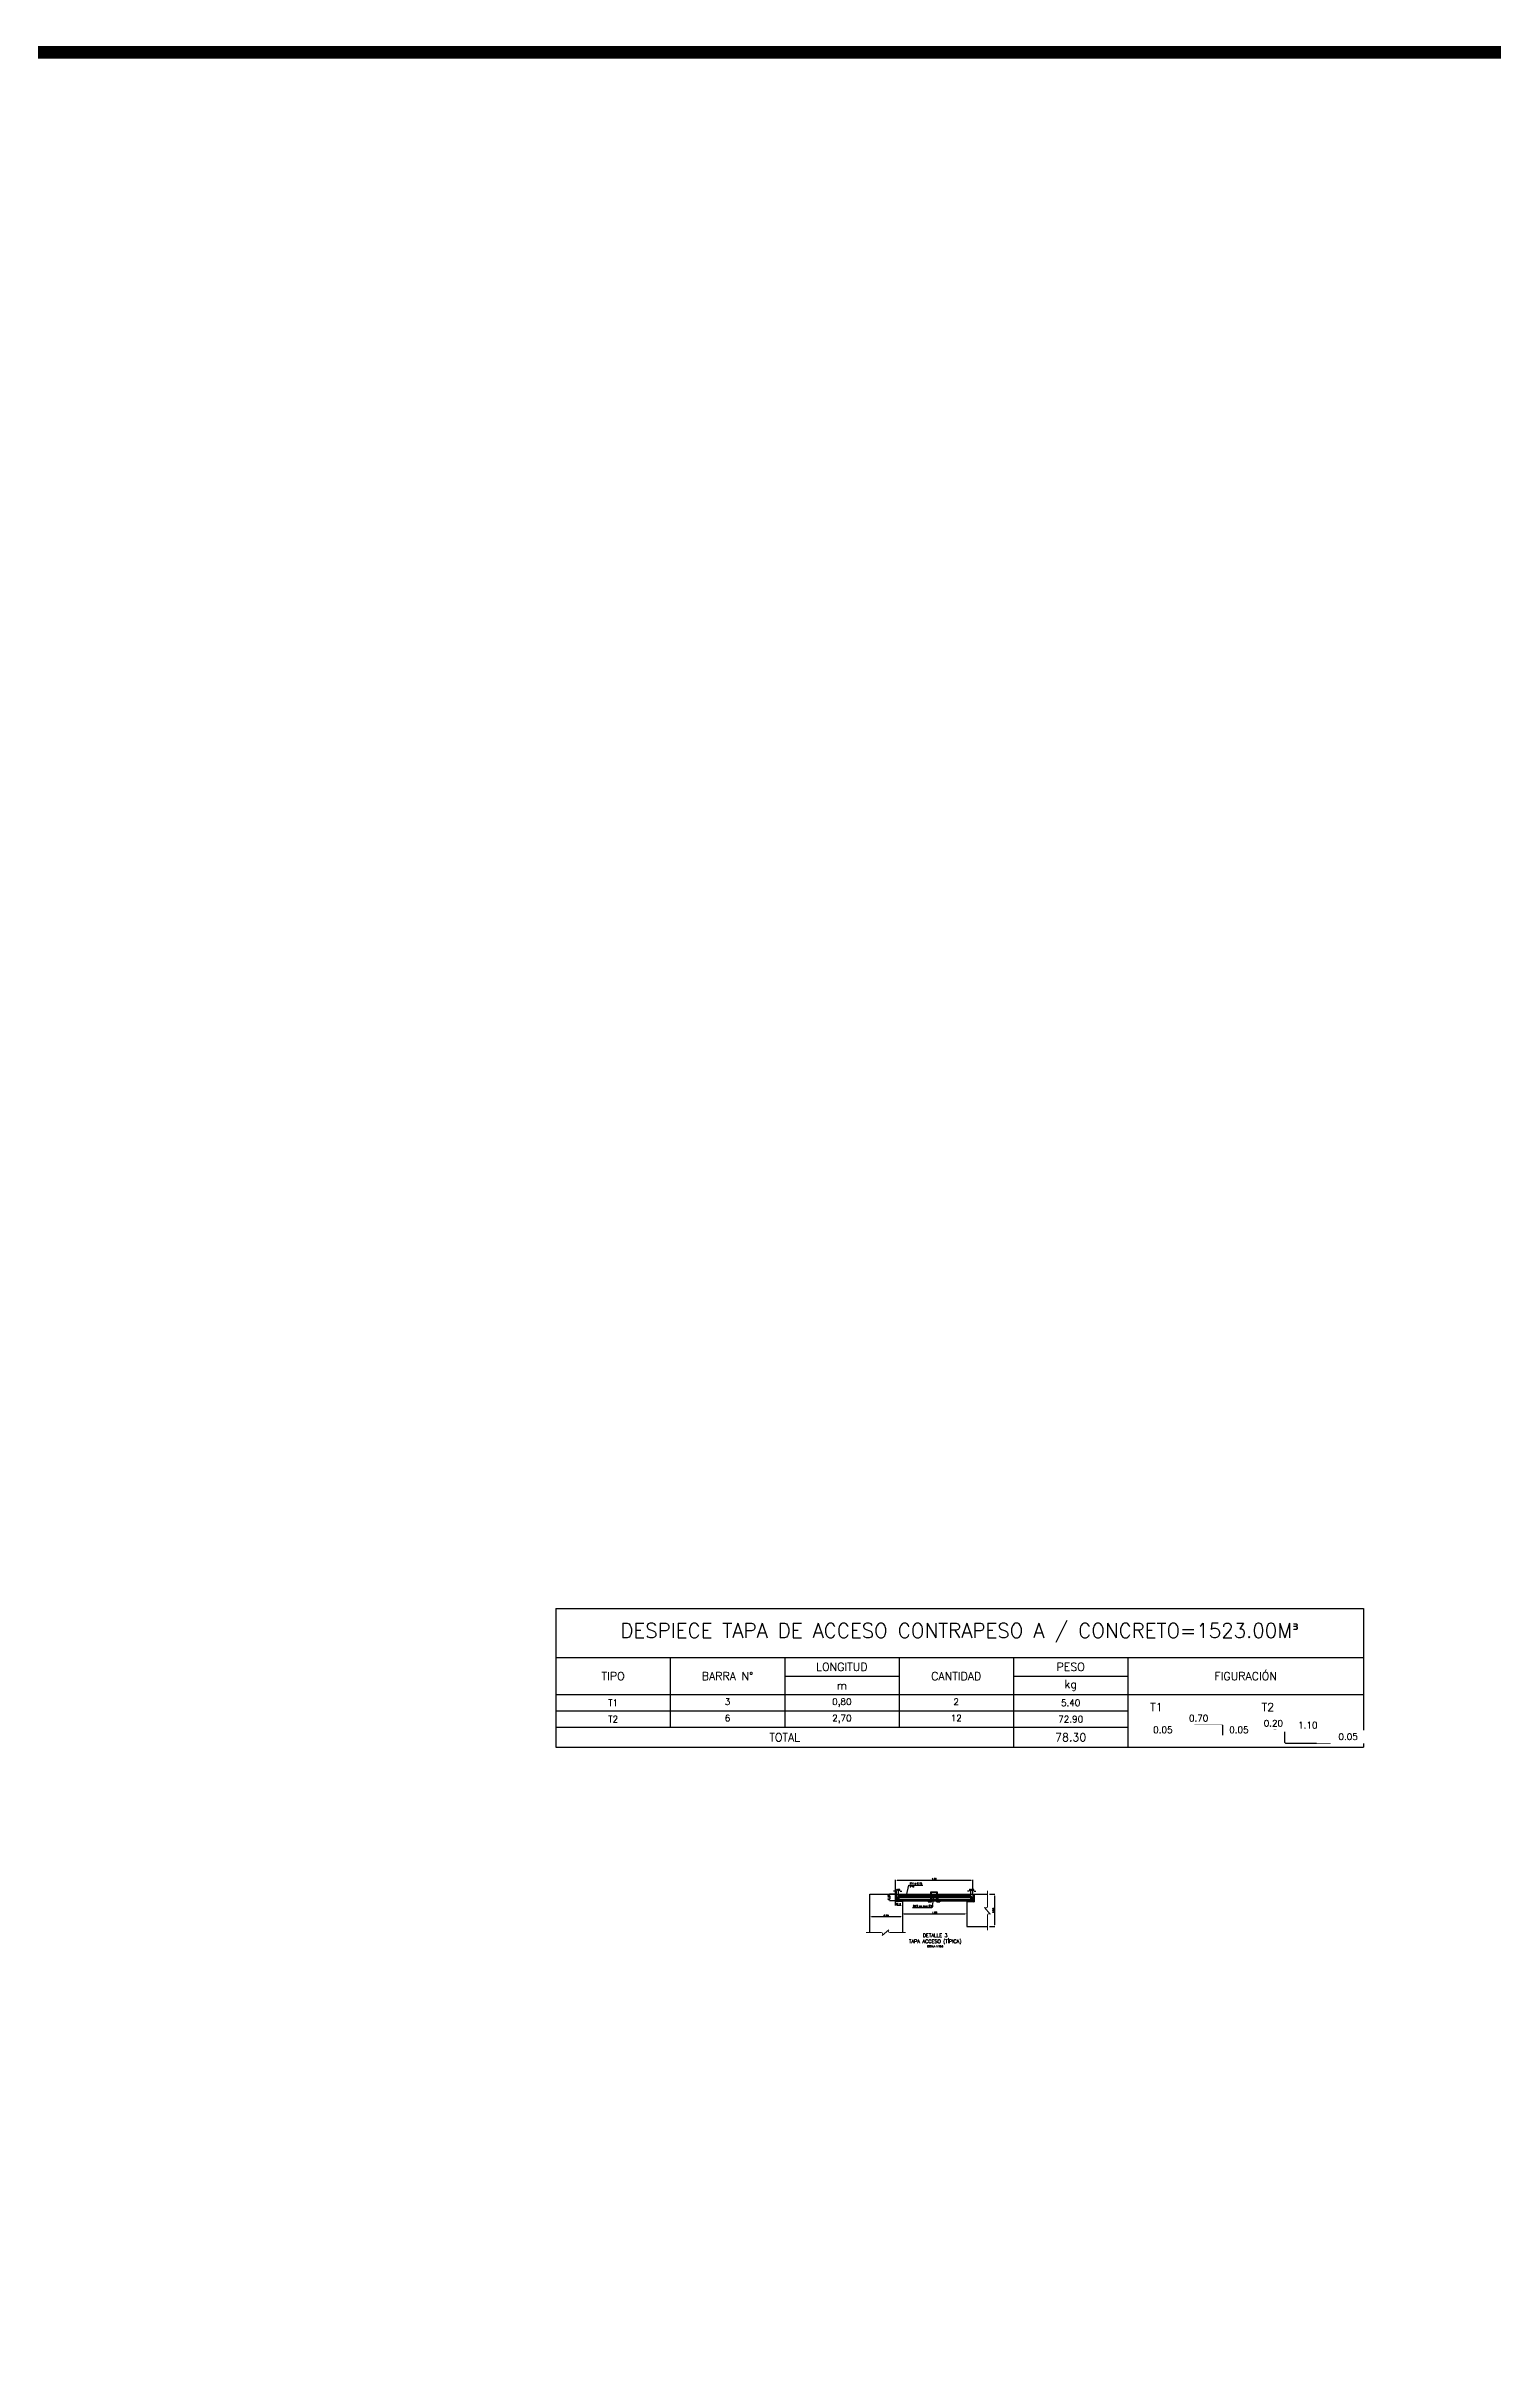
# Model space of a CAD drawing. Header units: metres. Extents: x 1080594 to 1081411, y 976871 to 977162.
# Drawn here: x 1080722.97 to 1080745.41, y 977117.82 to 977153.33 of the extents above; entities that cross this region are included whole.
import ezdxf

# ---------------------------------------------------------------- set-up
doc = ezdxf.new("R2010")
doc.units = ezdxf.units.M
doc.header["$LTSCALE"] = 25.4
for name, color, linetype in [('00COTA-CONTRAPESO', 1, 'Continuous'), ('01TEXTOS', 3, 'Continuous'), ('CIV0301', 3, 'Continuous'), ('DIMCONTRAPESO', 1, 'Continuous'), ('EST', 150, 'Continuous'), ('REGL100', 4, 'Continuous'), ('REGL175', 7, 'Continuous'), ('SOLIDOS', 9, 'Continuous')]:
    doc.layers.add(name, color=color, linetype=linetype)
for name, color, linetype, lineweight in [('01HATCHS', 252, 'Continuous', 18), ('CIV030T', 3, 'Continuous', 25), ('Concreto', 3, 'Continuous', 30), ('COTA', 1, 'Continuous', 30), ('Lineas de corte', 7, 'Continuous', 20), ('R80', 3, 'Continuous', 30), ('REFUERZO', 210, 'Continuous', 40)]:
    doc.layers.add(name, color=color, linetype=linetype, lineweight=lineweight)
doc.styles.add('INTEINSA_Romans', font='ROMANS.shx')
doc.styles.add('romans', font='romans.shx')
doc.dimstyles.new('Copy 12.5', dxfattribs={"dimscale": 0, "dimtxt": 0.025, "dimasz": 0.025, "dimexe": 0.005, "dimexo": 0.005, "dimgap": 0.005, "dimtad": 1, "dimzin": 0, "dimdsep": 46, "dimtxsty": 'romans', "dimcen": 0.025, "dimclrd": 1, "dimclre": 1, "dimclrt": 3, "dimaunit": 1, "dimadec": 3, "dimazin": 0, "dimtfac": 1, "dimtix": 1, "dimtofl": 0, "dimtmove": 1, "dimatfit": 3, "dimfxl": 1, "dimtolj": 1, "dimtzin": 0, "dimarcsym": 0})
pattern_1 = [(45, (1080737.008165, 977131.431748), (-0.013470384, 0.013470384), []), (45, (1080737.017145, 977131.431748), (-0.013470384, 0.013470384), [])]
pattern_2 = [(135, (1080736.49862, 977131.431748), (0.013470384, 0.013470384), []), (135, (1080736.48964, 977131.431748), (0.013470384, 0.013470384), [])]

# ---------------------------------------------------------------- blocks, each defined once
blk = doc.blocks.new('*D995')
at = {"layer": '00COTA-CONTRAPESO', "color": 1, "lineweight": -2, "transparency": 16777216}
for p, q in [((1080736.139, 977124.747), (1080736.114, 977124.747)), ((1080736.164, 977124.702), (1080736.164, 977124.752)), ((1080736.194, 977124.672), (1080736.194, 977124.752)), ((1080736.219, 977124.747), (1080736.244, 977124.747))]:
    blk.add_line(p, q, dxfattribs=at)
at = {"layer": '00COTA-CONTRAPESO', "color": 1, "transparency": 16777216}
for points in [[(1080736.139, 977124.751), (1080736.139, 977124.743), (1080736.164, 977124.747)], [(1080736.219, 977124.751), (1080736.219, 977124.743), (1080736.194, 977124.747)]]:
    blk.add_solid(points, dxfattribs=at)
at = {"layer": 'Defpoints', "color": 0, "transparency": 16777216}
for p in [(1080736.194, 977124.747), (1080736.164, 977124.697), (1080736.194, 977124.667)]:
    blk.add_point(p, dxfattribs=at)
at = {"layer": '00COTA-CONTRAPESO', "color": 3, "transparency": 16777216, "insert": (1080736.179, 977124.765), "char_height": 0.025, "attachment_point": 5, "style": 'romans'}
blk.add_mtext('\\A1;0.03', dxfattribs=at)
blk = doc.blocks.new('*D996')
at = {"layer": '00COTA-CONTRAPESO', "color": 1, "lineweight": -2, "transparency": 16777216}
for p, q in [((1080737.288, 977124.747), (1080737.263, 977124.747)), ((1080737.313, 977124.672), (1080737.313, 977124.752)), ((1080737.343, 977124.702), (1080737.343, 977124.752)), ((1080737.368, 977124.747), (1080737.393, 977124.747))]:
    blk.add_line(p, q, dxfattribs=at)
at = {"layer": '00COTA-CONTRAPESO', "color": 1, "transparency": 16777216}
for points in [[(1080737.288, 977124.751), (1080737.288, 977124.743), (1080737.313, 977124.747)], [(1080737.368, 977124.751), (1080737.368, 977124.743), (1080737.343, 977124.747)]]:
    blk.add_solid(points, dxfattribs=at)
at = {"layer": 'Defpoints', "color": 0, "transparency": 16777216}
for p in [(1080737.343, 977124.747), (1080737.313, 977124.667), (1080737.343, 977124.697)]:
    blk.add_point(p, dxfattribs=at)
at = {"layer": '00COTA-CONTRAPESO', "color": 3, "transparency": 16777216, "insert": (1080737.328, 977124.765), "char_height": 0.025, "attachment_point": 5, "style": 'romans'}
blk.add_mtext('\\A1;0.03', dxfattribs=at)
blk = doc.blocks.new('*D516')
at = {"layer": '00COTA-CONTRAPESO', "color": 1, "lineweight": -2, "transparency": 16777216}
for p, q in [((1080737.604, 977124.697), (1080737.687, 977124.697)), ((1080737.682, 977124.672), (1080737.682, 977124.222)), ((1080737.604, 977124.197), (1080737.687, 977124.197))]:
    blk.add_line(p, q, dxfattribs=at)
at = {"layer": '00COTA-CONTRAPESO', "color": 1, "transparency": 16777216}
for points in [[(1080737.678, 977124.672), (1080737.686, 977124.672), (1080737.682, 977124.697)], [(1080737.678, 977124.222), (1080737.686, 977124.222), (1080737.682, 977124.197)]]:
    blk.add_solid(points, dxfattribs=at)
at = {"layer": 'Defpoints', "color": 0, "transparency": 16777216}
for p in [(1080737.599, 977124.697), (1080737.599, 977124.197), (1080737.682, 977124.197)]:
    blk.add_point(p, dxfattribs=at)
at = {"layer": '00COTA-CONTRAPESO', "color": 3, "transparency": 16777216, "insert": (1080737.665, 977124.447), "char_height": 0.025, "attachment_point": 5, "rotation": 90, "style": 'romans'}
blk.add_mtext('\\A1;0.50', dxfattribs=at)
blk = doc.blocks.new('*D997')
at = {"layer": '00COTA-CONTRAPESO', "color": 1, "lineweight": -2, "transparency": 16777216}
for p, q in [((1080736.146, 977124.702), (1080736.146, 977124.919)), ((1080736.171, 977124.914), (1080737.318, 977124.914)), ((1080737.343, 977124.702), (1080737.343, 977124.919))]:
    blk.add_line(p, q, dxfattribs=at)
at = {"layer": '00COTA-CONTRAPESO', "color": 1, "transparency": 16777216}
for points in [[(1080736.171, 977124.919), (1080736.171, 977124.91), (1080736.146, 977124.914)], [(1080737.318, 977124.919), (1080737.318, 977124.91), (1080737.343, 977124.914)]]:
    blk.add_solid(points, dxfattribs=at)
at = {"layer": 'Defpoints', "color": 0, "transparency": 16777216}
for p in [(1080737.343, 977124.914), (1080736.146, 977124.697), (1080737.343, 977124.697)]:
    blk.add_point(p, dxfattribs=at)
at = {"layer": '00COTA-CONTRAPESO', "color": 3, "transparency": 16777216, "insert": (1080736.744, 977124.932), "char_height": 0.025, "attachment_point": 5, "style": 'romans'}
blk.add_mtext('\\A1;1.20', dxfattribs=at)
blk = doc.blocks.new('lc12.5')
at = {"layer": 'Lineas de corte', "color": 2}
for p, q in [((1080498.708, 976995.732), (1080498.474, 976995.733)), ((1080498.827, 976995.776), (1080498.725, 976995.688)), ((1080499.084, 976995.731), (1080498.844, 976995.732))]:
    blk.add_line(p, q, dxfattribs=at)
for centre, start, end in [((1080498.707, 976995.706), 314.9479, 87.0339), ((1080498.845, 976995.758), 134.9479, 267.0339)]:
    blk.add_arc(centre, 0.0259, start, end, dxfattribs=at)
blk = doc.blocks.new('*D998')
at = {"layer": '00COTA-CONTRAPESO', "color": 1, "lineweight": -2, "transparency": 16777216}
blk.add_line((1080736.228, 977124.347), (1080735.775, 977124.347), dxfattribs=at)
at = {"layer": '00COTA-CONTRAPESO', "color": 1, "transparency": 16777216}
for points in [[(1080735.775, 977124.351), (1080735.775, 977124.343), (1080735.75, 977124.347)], [(1080736.228, 977124.351), (1080736.228, 977124.343), (1080736.253, 977124.347)]]:
    blk.add_solid(points, dxfattribs=at)
at = {"layer": 'Defpoints', "color": 0, "transparency": 16777216}
for p in [(1080735.75, 977124.347), (1080735.75, 977124.347), (1080736.253, 977124.347)]:
    blk.add_point(p, dxfattribs=at)
at = {"layer": '00COTA-CONTRAPESO', "color": 3, "transparency": 16777216, "insert": (1080736.002, 977124.365), "char_height": 0.025, "attachment_point": 5, "style": 'romans'}
blk.add_mtext('\\A1;0.50', dxfattribs=at)
blk = doc.blocks.new('*D517')
at = {"layer": '00COTA-CONTRAPESO', "color": 1, "lineweight": -2, "transparency": 16777216}
for p, q in [((1080736.253, 977124.394), (1080736.253, 977124.388)), ((1080736.278, 977124.393), (1080737.228, 977124.393)), ((1080737.253, 977124.394), (1080737.253, 977124.388))]:
    blk.add_line(p, q, dxfattribs=at)
at = {"layer": '00COTA-CONTRAPESO', "color": 1, "transparency": 16777216}
for points in [[(1080736.278, 977124.397), (1080736.278, 977124.389), (1080736.253, 977124.393)], [(1080737.228, 977124.397), (1080737.228, 977124.389), (1080737.253, 977124.393)]]:
    blk.add_solid(points, dxfattribs=at)
at = {"layer": 'Defpoints', "color": 0, "transparency": 16777216}
for p in [(1080736.253, 977124.399), (1080737.253, 977124.399), (1080737.253, 977124.393)]:
    blk.add_point(p, dxfattribs=at)
at = {"layer": '00COTA-CONTRAPESO', "color": 3, "transparency": 16777216, "insert": (1080736.753, 977124.411), "char_height": 0.025, "attachment_point": 5, "style": 'romans'}
blk.add_mtext('\\A1;1.00', dxfattribs=at)
blk = doc.blocks.new('*D999')
at = {"layer": '00COTA-CONTRAPESO', "color": 1, "lineweight": -2, "transparency": 16777216}
for p, q in [((1080736.159, 977124.697), (1080736.055, 977124.697)), ((1080736.159, 977124.597), (1080736.055, 977124.597)), ((1080736.06, 977124.672), (1080736.06, 977124.622))]:
    blk.add_line(p, q, dxfattribs=at)
at = {"layer": '00COTA-CONTRAPESO', "color": 1, "transparency": 16777216}
for points in [[(1080736.056, 977124.672), (1080736.064, 977124.672), (1080736.06, 977124.697)], [(1080736.056, 977124.622), (1080736.064, 977124.622), (1080736.06, 977124.597)]]:
    blk.add_solid(points, dxfattribs=at)
at = {"layer": 'Defpoints', "color": 0, "transparency": 16777216}
for p in [(1080736.06, 977124.597), (1080736.164, 977124.697), (1080736.164, 977124.597)]:
    blk.add_point(p, dxfattribs=at)
at = {"layer": '00COTA-CONTRAPESO', "color": 3, "transparency": 16777216, "insert": (1080736.042, 977124.647), "char_height": 0.025, "attachment_point": 5, "rotation": 90, "style": 'romans'}
blk.add_mtext('\\A1;0.10', dxfattribs=at)
blk = doc.blocks.new('*D1042')
at = {"layer": '00COTA-CONTRAPESO', "color": 1, "lineweight": -2, "transparency": 16777216}
for p, q in [((1080736.14, 977124.575), (1080736.14, 977124.523)), ((1080736.165, 977124.528), (1080736.228, 977124.528)), ((1080736.253, 977124.567), (1080736.253, 977124.523))]:
    blk.add_line(p, q, dxfattribs=at)
at = {"layer": '00COTA-CONTRAPESO', "color": 1, "transparency": 16777216}
for points in [[(1080736.165, 977124.532), (1080736.165, 977124.523), (1080736.14, 977124.528)], [(1080736.228, 977124.532), (1080736.228, 977124.523), (1080736.253, 977124.528)]]:
    blk.add_solid(points, dxfattribs=at)
at = {"layer": 'Defpoints', "color": 0, "transparency": 16777216}
for p in [(1080736.14, 977124.58), (1080736.253, 977124.572), (1080736.253, 977124.528)]:
    blk.add_point(p, dxfattribs=at)
at = {"layer": '00COTA-CONTRAPESO', "color": 3, "transparency": 16777216, "insert": (1080736.197, 977124.545), "char_height": 0.025, "attachment_point": 5, "style": 'romans'}
blk.add_mtext('\\A1;0.11', dxfattribs=at)
blk = doc.blocks.new('*T759')
at = {"color": 5, "linetype": 'ByBlock', "lineweight": -2, "transparency": 16777216}
for p, q in [((0, 0), (12.52, 0)), ((0, 0), (0, -2.153)), ((12.52, 0), (12.52, -2.153)), ((0, -0.763), (12.52, -0.763)), ((1.773, -0.763), (1.773, -1.336)), ((3.547, -0.763), (3.547, -1.336)), ((3.547, -1.05), (5.32, -1.05)), ((5.32, -0.763), (5.32, -1.336)), ((7.093, -0.763), (7.093, -1.336)), ((7.093, -1.05), (8.866, -1.05)), ((8.866, -0.763), (8.866, -1.336)), ((0, -1.336), (12.52, -1.336)), ((0, -1.843), (8.866, -1.843)), ((7.093, -1.843), (7.093, -2.153)), ((0, -2.153), (12.52, -2.153))]:
    blk.add_line(p, q, dxfattribs=at)
at = {"color": 2, "linetype": 'ByBlock', "lineweight": -2, "transparency": 16777216}
for p, q in [((1.773, -1.336), (1.773, -1.843)), ((3.547, -1.336), (3.547, -1.843)), ((5.32, -1.336), (5.32, -1.843)), ((7.093, -1.336), (7.093, -1.843)), ((8.866, -1.336), (8.866, -2.153)), ((0, -1.59), (8.866, -1.59))]:
    blk.add_line(p, q, dxfattribs=at)
at = {"color": 7, "transparency": 16777216, "insert": (6.26, -0.381), "char_height": 0.225, "width": 12.39997, "attachment_point": 5, "style": 'romans'}
blk.add_mtext('DESPIECE TAPA DE ACCESO CONTRAPESO A / CONCRETO=1523.00M{\\fISOCPEUR|b0|i0|c0|p34;³}', dxfattribs=at)
at = {"color": 4, "transparency": 16777216, "char_height": 0.125, "attachment_point": 5, "style": 'romans'}
for s, insert, width in [('TIPO', (0.887, -1.05), 1.65325), ('BARRA N°', (2.66, -1.05), 1.65325), ('LONGITUD', (4.433, -0.906), 1.65325), ('CANTIDAD', (6.206, -1.05), 1.65325), ('PESO', (7.98, -0.906), 1.65325), ('FIGURACIÓN', (10.693, -1.05), 3.53371), ('m', (4.433, -1.193), 1.65325), ('kg', (7.98, -1.193), 1.65325), ('TOTAL', (3.547, -1.998), 6.97301), ('78.30', (7.98, -1.998), 1.65325)]:
    blk.add_mtext(s, dxfattribs=dict(at, insert=insert, width=width))
at = {"color": 3, "transparency": 16777216, "char_height": 0.1, "width": 1.65325, "style": 'romans'}
for s, insert, attachment_point in [('T1', (0.887, -1.463), 5), ('3', (2.66, -1.396), 2), ('0,80', (4.433, -1.396), 2), ('2', (6.206, -1.396), 2), ('5.40', (7.98, -1.463), 5), ('T2', (0.887, -1.716), 5), ('6', (2.66, -1.65), 2), ('2,70', (4.433, -1.65), 2), ('12', (6.206, -1.65), 2), ('72.90', (7.98, -1.716), 5)]:
    blk.add_mtext(s, dxfattribs=dict(at, insert=insert, attachment_point=attachment_point))

msp = doc.modelspace()

# ---------------------------------------------------------------- hatches: boundary and pattern name
at = {"layer": '01HATCHS'}
h = msp.add_hatch(dxfattribs=at)
h.set_pattern_fill('ANSI32', color=256, scale=0.002, style=0)
h.set_pattern_definition(pattern_2)
h.paths.add_polyline_path([(1080736.140393, 977124.697117), (1080736.145893, 977124.697117), (1080736.145893, 977124.579508), (1080736.140393, 977124.579508)])
h = msp.add_hatch(dxfattribs=at)
h.set_pattern_fill('ANSI32', color=256, scale=0.002, angle=270, style=0)
h.set_pattern_definition([(225, (1080736.49862, 977131.431748), (-0.013470384, 0.013470384), []), (225, (1080736.49862, 977131.422768), (-0.013470384, 0.013470384), [])])
h.paths.add_polyline_path([(1080736.163893, 977124.602617), (1080736.253239, 977124.602617), (1080736.253239, 977124.597117), (1080736.163893, 977124.597117)])
h.paths.add_polyline_path([(1080736.145893, 977124.589617), (1080736.253393, 977124.589617), (1080736.253393, 977124.584117), (1080736.145893, 977124.584117)])
h = msp.add_hatch(dxfattribs=at)
h.set_pattern_fill('ANSI32', color=256, scale=0.002, style=0)
h.set_pattern_definition(pattern_2)
h.paths.add_polyline_path([(1080736.158393, 977124.697117), (1080736.163893, 977124.697117), (1080736.163893, 977124.592474), (1080736.158393, 977124.592474)])
h = msp.add_hatch(dxfattribs=at)
h.set_pattern_fill('ANSI32', color=256, scale=0.002, angle=270, style=0)
h.set_pattern_definition([(315, (1080737.008165, 977131.431748), (0.013470384, 0.013470384), []), (315, (1080737.008165, 977131.422768), (0.013470384, 0.013470384), [])])
h.paths.add_polyline_path([(1080737.342893, 977124.602617), (1080737.252181, 977124.602617), (1080737.252181, 977124.597117), (1080737.342893, 977124.597117)])
h.paths.add_polyline_path([(1080737.360893, 977124.589617), (1080737.252288, 977124.589617), (1080737.252288, 977124.584117), (1080737.360893, 977124.584117)])
h = msp.add_hatch(dxfattribs=at)
h.set_pattern_fill('ANSI32', color=256, scale=0.002, style=0)
h.set_pattern_definition(pattern_1)
h.paths.add_polyline_path([(1080737.348393, 977124.697117), (1080737.342893, 977124.697117), (1080737.342893, 977124.592474), (1080737.348393, 977124.592474)])
h = msp.add_hatch(dxfattribs=at)
h.set_pattern_fill('ANSI32', color=256, scale=0.002, style=0)
h.set_pattern_definition(pattern_1)
h.paths.add_polyline_path([(1080737.366393, 977124.697117), (1080737.360893, 977124.697117), (1080737.360893, 977124.579508), (1080737.366393, 977124.579508)])
at = {"layer": 'SOLIDOS'}
for points in [[(1080736.145893, 977124.579508), (1080736.145893, 977124.584117), (1080736.150501, 977124.584117)], [(1080736.163893, 977124.592508), (1080736.163893, 977124.597117), (1080736.168501, 977124.597117)], [(1080736.704393, 977124.585117), (1080736.704393, 977124.597117), (1080736.704393, 977124.721117, -0.414213562), (1080736.710393, 977124.727117), (1080736.778393, 977124.727117, -0.414213562), (1080736.784393, 977124.721117), (1080736.784393, 977124.597117), (1080736.784393, 977124.585117, 0.414213562), (1080736.792393, 977124.577117), (1080736.834393, 977124.577117), (1080736.834393, 977124.586617), (1080736.801893, 977124.586617, -0.414213562), (1080736.793893, 977124.594617), (1080736.793893, 977124.597117), (1080736.793893, 977124.730617, 0.414213562), (1080736.787893, 977124.736617), (1080736.700893, 977124.736617, 0.414213562), (1080736.694893, 977124.730617), (1080736.694893, 977124.594617, -0.414213562), (1080736.686893, 977124.586617), (1080736.654393, 977124.586617), (1080736.654393, 977124.577117), (1080736.696393, 977124.577117, 0.414213562)], [(1080737.342893, 977124.592508), (1080737.342893, 977124.597117), (1080737.338284, 977124.597117)], [(1080737.360893, 977124.579508), (1080737.360893, 977124.584117), (1080737.356284, 977124.584117)]]:
    msp.add_hatch(color=252, dxfattribs=at).paths.add_polyline_path(points)

# ---------------------------------------------------------------- linework, layer by layer
at = {"layer": 'CIV0301'}
for p, q in [((1080736.654393, 977124.586617), (1080736.654393, 977124.577117)), ((1080736.654393, 977124.577117), (1080736.696393, 977124.577117)), ((1080736.704393, 977124.585117), (1080736.704393, 977124.597117)), ((1080736.834393, 977124.586617), (1080736.834393, 977124.577117))]:
    msp.add_line(p, q, dxfattribs=at)
for points in [[(1080736.654393, 977124.586617), (1080736.686893, 977124.586617, 0.414213562), (1080736.694893, 977124.594617), (1080736.694893, 977124.730617, -0.414213562), (1080736.700893, 977124.736617), (1080736.787893, 977124.736617, -0.414213562), (1080736.793893, 977124.730617), (1080736.793893, 977124.597117)], [(1080736.704393, 977124.597117), (1080736.704393, 977124.721117, -0.414213562), (1080736.710393, 977124.727117), (1080736.778393, 977124.727117, -0.414213562), (1080736.784393, 977124.721117), (1080736.784393, 977124.597117)], [(1080736.784393, 977124.597117), (1080736.784393, 977124.585117, 0.414213562), (1080736.792393, 977124.577117), (1080736.834393, 977124.577117)], [(1080736.793893, 977124.597117), (1080736.793893, 977124.594617, 0.414213562), (1080736.801893, 977124.586617), (1080736.834393, 977124.586617)]]:
    msp.add_lwpolyline(points, format="xyb", dxfattribs=at)
msp.add_arc((1080736.696393, 977124.585117), 0.008, 270, 0, dxfattribs=at)
at = {"layer": 'CIV030T'}
for p, q in [((1080736.140393, 977124.697117), (1080736.140393, 977124.579508)), ((1080736.145893, 977124.579508), (1080736.140393, 977124.579508)), ((1080736.145893, 977124.697117), (1080736.145893, 977124.579508)), ((1080736.253393, 977124.589617), (1080736.145893, 977124.589617)), ((1080736.253393, 977124.584117), (1080736.145893, 977124.584117)), ((1080736.158393, 977124.697117), (1080736.158393, 977124.592474)), ((1080736.163893, 977124.592474), (1080736.158393, 977124.592474)), ((1080736.163893, 977124.697117), (1080736.163893, 977124.592474)), ((1080736.253239, 977124.602617), (1080736.163893, 977124.602617)), ((1080736.253239, 977124.602617), (1080736.253239, 977124.597117)), ((1080736.694893, 977124.594617), (1080736.694893, 977124.597117)), ((1080737.252288, 977124.589617), (1080737.360893, 977124.589617)), ((1080737.252288, 977124.584117), (1080737.360893, 977124.584117)), ((1080737.342893, 977124.697117), (1080737.342893, 977124.592474)), ((1080737.342893, 977124.592474), (1080737.348393, 977124.592474)), ((1080737.348393, 977124.697117), (1080737.348393, 977124.592474)), ((1080737.360893, 977124.697117), (1080737.360893, 977124.579508)), ((1080737.360893, 977124.579508), (1080737.366393, 977124.579508)), ((1080737.366393, 977124.697117), (1080737.366393, 977124.579508))]:
    msp.add_line(p, q, dxfattribs=at)
msp.add_lwpolyline([(1080737.342893, 977124.602617), (1080737.252181, 977124.602617), (1080737.252181, 977124.597117)], dxfattribs=at)
at = {"layer": 'Concreto'}
for p, q in [((1080736.253393, 977124.589617), (1080736.253393, 977124.105002)), ((1080736.704393, 977124.697117), (1080736.784393, 977124.697117)), ((1080736.704393, 977124.597117), (1080736.784393, 977124.597117)), ((1080737.360893, 977124.697117), (1080737.572862, 977124.697117))]:
    msp.add_line(p, q, dxfattribs=at)
for points in [[(1080735.750393, 977124.105199), (1080735.750393, 977124.697117), (1080736.145893, 977124.697117)], [(1080736.158393, 977124.697117), (1080736.602893, 977124.697117), (1080737.348393, 977124.697117)], [(1080736.163893, 977124.597117), (1080736.602893, 977124.597117), (1080737.342893, 977124.597117)], [(1080736.686691, 977124.697117), (1080736.686691, 977124.597117)], [(1080736.711691, 977124.697117), (1080736.711691, 977124.597117)], [(1080736.777094, 977124.697117), (1080736.777094, 977124.597117)], [(1080736.802094, 977124.697117), (1080736.802094, 977124.597117)], [(1080737.252288, 977124.589617), (1080737.252288, 977124.196563), (1080737.572665, 977124.196563)]]:
    msp.add_lwpolyline(points, dxfattribs=at)
at = {"layer": 'COTA', "const_width": 0.2}
msp.add_lwpolyline([(1080619.797527, 977153.234077), (1081240.811784, 977153.234077), (1081240.811784, 976870.940986), (1080619.797527, 976870.940986)], close=True, dxfattribs=at)
at = {"layer": 'EST', "transparency": 33554687}
for p, q in [((1080742.013604, 977127.254691), (1080742.875864, 977127.254691)), ((1080742.176967, 977127.410076), (1080742.176967, 977127.065384)), ((1080742.905028, 977127.225526), (1080742.905028, 977127.065384)), ((1080742.206132, 977127.036219), (1080742.875864, 977127.036219))]:
    msp.add_line(p, q, dxfattribs=at)
for centre, start, end in [((1080742.206132, 977127.225526), 90, 180), ((1080742.875864, 977127.225526), 0, 90), ((1080742.206132, 977127.065384), 180, 270), ((1080742.875864, 977127.065384), 270, 0)]:
    msp.add_arc(centre, 0.029165, start, end, dxfattribs=at)
at = {"layer": 'REFUERZO'}
for p, q in [((1080736.182159, 977124.657745), (1080737.324626, 977124.657745)), ((1080736.182159, 977124.657745), (1080736.182159, 977124.607745)), ((1080736.193893, 977124.667117), (1080736.193893, 977124.627117)), ((1080736.203893, 977124.677117), (1080736.602893, 977124.677117)), ((1080736.203893, 977124.617117), (1080736.602893, 977124.617117)), ((1080736.602893, 977124.677117), (1080737.302893, 977124.677117)), ((1080736.602893, 977124.617117), (1080737.302893, 977124.617117)), ((1080736.704393, 977124.677117), (1080736.784393, 977124.677117)), ((1080736.704393, 977124.617117), (1080736.784393, 977124.617117)), ((1080737.312893, 977124.667117), (1080737.312893, 977124.627117)), ((1080737.324626, 977124.657745), (1080737.324626, 977124.607745))]:
    msp.add_line(p, q, dxfattribs=at)
at = {"layer": 'REFUERZO', "const_width": 0.005384}
for points in [[(1080736.203762, 977124.670575, 1), (1080736.209768, 977124.670575, 1)], [(1080736.203762, 977124.624011, 1), (1080736.209768, 977124.624011, 1)], [(1080736.73573, 977124.647946, 1), (1080736.741736, 977124.647946, 1)], [(1080737.303024, 977124.670575, -1), (1080737.297018, 977124.670575, -1)], [(1080737.303024, 977124.624011, -1), (1080737.297018, 977124.624011, -1)]]:
    msp.add_lwpolyline(points, format="xyb", close=True, dxfattribs=at)
at = {"layer": 'REFUERZO'}
for centre, start, end in [((1080736.203893, 977124.667117), 90, 180), ((1080736.203893, 977124.627117), 180, 270), ((1080737.302893, 977124.667117), 0, 90), ((1080737.302893, 977124.627117), 270, 0)]:
    msp.add_arc(centre, 0.01, start, end, dxfattribs=at)
at = {"layer": 'SOLIDOS', "color": 252}
for p, q in [((1080736.150501, 977124.584117), (1080736.145893, 977124.579508)), ((1080736.168501, 977124.597117), (1080736.163893, 977124.592508)), ((1080737.338284, 977124.597117), (1080737.342893, 977124.592508)), ((1080737.356284, 977124.584117), (1080737.360893, 977124.579508))]:
    msp.add_line(p, q, dxfattribs=at)

# ---------------------------------------------------------------- block references
msp.add_blockref('*T759', (1080730.881973, 977129.125877))
at = {"layer": 'DIMCONTRAPESO', "rotation": 90}
msp.add_blockref('lc12.5', (2057733.304274, -103374.336035), dxfattribs=at)
at = {"layer": 'DIMCONTRAPESO'}
msp.add_blockref('lc12.5', (237.215532, 128.371418), dxfattribs=at)

# ---------------------------------------------------------------- texts
at = {"layer": '01TEXTOS', "char_height": 0.025, "width": 0.31028102, "attachment_point": 1, "style": 'romans'}
for s, insert in [('N°4 a 0.15\\P(T2)', (1080736.368227, 977124.876813)), ('2N°3 en cruz (T1)', (1080736.418474, 977124.527743))]:
    msp.add_mtext(s, dxfattribs=dict(at, insert=insert))
at = {"layer": 'REGL100', "color": 4, "lineweight": 30, "transparency": 33554687, "insert": (1080741.822375, 977127.656527), "char_height": 0.125, "attachment_point": 1, "line_spacing_factor": 0.9, "style": 'INTEINSA_Romans'}
msp.add_mtext('T2', dxfattribs=at)
at = {"layer": 'REGL175', "insert": (1080736.76153, 977123.982881), "char_height": 0.055, "width": 1.21959541, "attachment_point": 5, "style": 'romans'}
msp.add_mtext('{\\C0;DETALLE 3\\PTAPA ACCESO (TÍPICA)\\P\\H0.45455x;\\C3;ESCALA 1:12.5}', dxfattribs=at)

# ---------------------------------------------------------------- dimensions: what is measured, and where the dimension line sits
at = {"layer": '00COTA-CONTRAPESO'}
for base, p1, p2, picture, middle in [((1080736.193893, 977124.747047), (1080736.163893, 977124.697117), (1080736.193893, 977124.667115), '*D995', (1080736.178893, 977124.747047)), ((1080737.342893, 977124.747047), (1080737.312893, 977124.667117), (1080737.342893, 977124.697117), '*D996', (1080737.327893, 977124.747047))]:
    dim = msp.add_linear_dim(base=base, p1=p1, p2=p2, dimstyle='Copy 12.5', override={"dimscale": 1}, dxfattribs=at)
    dim.commit()
    dim.dimension.update_dxf_attribs({"geometry": picture, "text_midpoint": middle, "dimtype": 160})
for base, p1, p2, picture, middle in [((1080737.342893, 977124.914488), (1080736.145893, 977124.697117), (1080737.342893, 977124.697117), '*D997', (1080736.744393, 977124.931988)), ((1080736.253393, 977124.52761), (1080736.140393, 977124.579508), (1080736.253393, 977124.572136), '*D1042', (1080736.196893, 977124.54511)), ((1080737.253393, 977124.39309), (1080736.253393, 977124.399263), (1080737.253393, 977124.399263), '*D517', (1080736.753393, 977124.41059)), ((1080735.750393, 977124.347309), (1080736.253393, 977124.347309), (1080735.750393, 977124.347309), '*D998', (1080736.001893, 977124.364809))]:
    dim = msp.add_linear_dim(base=base, p1=p1, p2=p2, dimstyle='Copy 12.5', override={"dimscale": 1}, dxfattribs=at)
    dim.commit()
    dim.dimension.update_dxf_attribs({"geometry": picture, "text_midpoint": middle})
for base, p1, p2, picture, middle in [((1080736.059867, 977124.597117), (1080736.163893, 977124.697117), (1080736.163893, 977124.597117), '*D999', (1080736.042367, 977124.647117)), ((1080737.682102, 977124.196563), (1080737.599379, 977124.697117), (1080737.599379, 977124.196563), '*D516', (1080737.664602, 977124.44684))]:
    dim = msp.add_linear_dim(base=base, p1=p1, p2=p2, angle=90, dimstyle='Copy 12.5', override={"dimscale": 1}, dxfattribs=at)
    dim.commit()
    dim.dimension.update_dxf_attribs({"geometry": picture, "text_midpoint": middle})

# ---------------------------------------------------------------- leaders
for points in [[(1080736.316777, 977124.677117), (1080736.352264, 977124.837664), (1080736.571298, 977124.837664)], [(1080736.737549, 977124.642685), (1080736.707574, 977124.487918), (1080736.40953, 977124.487918)]]:
    msp.add_leader(points, dimstyle='Copy 12.5', override={"dimscale": 1}, dxfattribs=at)

# ---------------------------------------------------------------- next in the draw order: texts
at = {"layer": 'R80', "transparency": 33554687, "insert": (1080742.537557, 977127.365454), "char_height": 0.1, "width": 0.87619027, "attachment_point": 2, "style": 'romans', "bg_fill": 2}
msp.add_mtext('1.10', dxfattribs=at)

# ---------------------------------------------------------------- next in the draw order: texts
at = {"layer": 'R80', "transparency": 33554687, "char_height": 0.1, "width": 0.87619027, "attachment_point": 2, "style": 'romans', "bg_fill": 2}
for insert in [(1080741.470043, 977127.294511), (1080743.162734, 977127.186973)]:
    msp.add_mtext('0.05', dxfattribs=dict(at, insert=insert))

# ---------------------------------------------------------------- next in the draw order: linework, layer by layer
at = {"layer": 'EST', "transparency": 33554687}
msp.add_lwpolyline([(1080740.487563, 977127.161227), (1080740.487563, 977127.313001, -0.414213562), (1080740.507563, 977127.333001), (1080741.194676, 977127.333001, -0.414213562), (1080741.214676, 977127.313001), (1080741.214676, 977127.161227)], format="xyb", dxfattribs=at)

# ---------------------------------------------------------------- next in the draw order: texts
at = {"layer": 'R80', "transparency": 33554687, "insert": (1080742.004117, 977127.395217), "char_height": 0.1, "width": 0.87619027, "attachment_point": 2, "style": 'romans', "bg_fill": 2}
msp.add_mtext('0.20', dxfattribs=at)

# ---------------------------------------------------------------- next in the draw order: texts
at = {"layer": 'R80', "transparency": 33554687, "insert": (1080740.844866, 977127.474856), "char_height": 0.1, "width": 0.87619027, "attachment_point": 2, "style": 'romans', "bg_fill": 2}
msp.add_mtext('0.70', dxfattribs=at)

# ---------------------------------------------------------------- next in the draw order: texts
at = {"layer": 'R80', "transparency": 33554687, "insert": (1080740.291643, 977127.294511), "char_height": 0.1, "width": 0.87619027, "attachment_point": 2, "style": 'romans', "bg_fill": 2}
msp.add_mtext('0.05', dxfattribs=at)
at = {"layer": 'REGL100', "color": 4, "lineweight": 30, "transparency": 33554687, "insert": (1080740.094885, 977127.658678), "char_height": 0.125, "attachment_point": 1, "line_spacing_factor": 0.9, "style": 'INTEINSA_Romans'}
msp.add_mtext('T1', dxfattribs=at)

doc.saveas('drawing.dxf')
